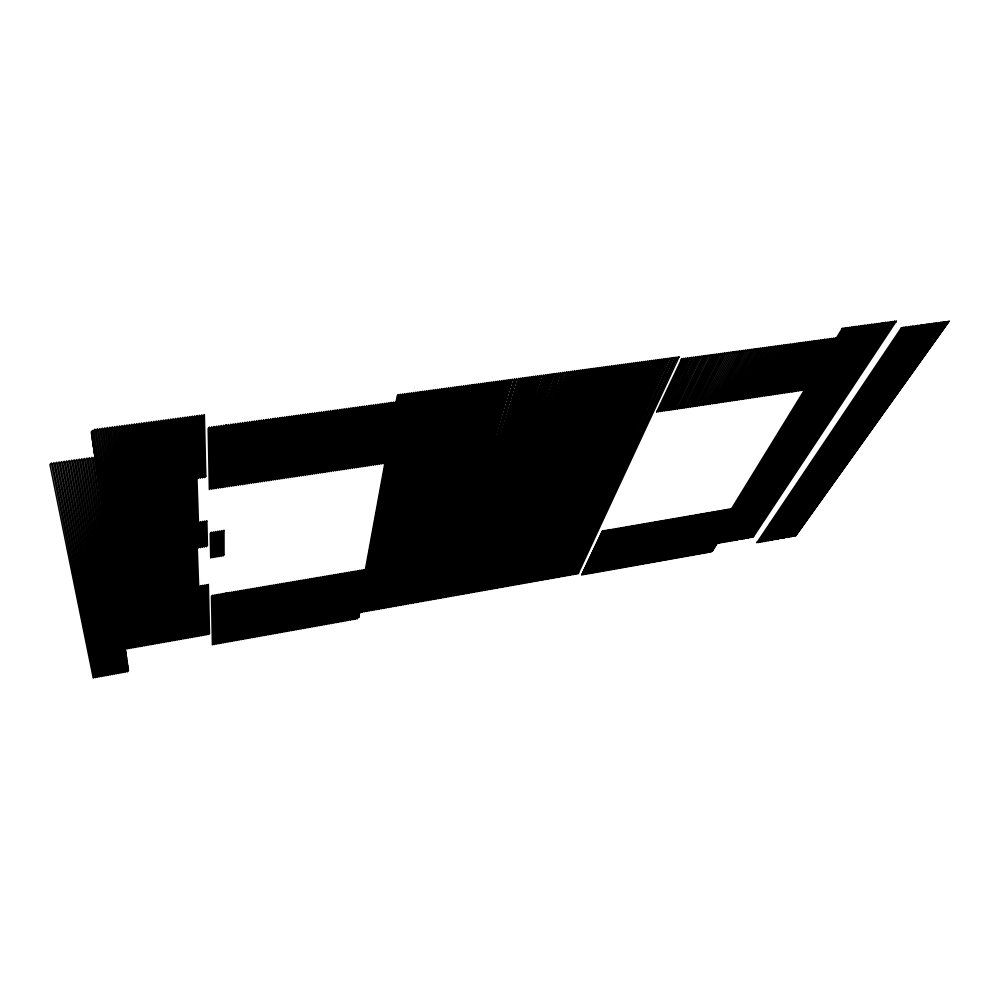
<?xml version="1.0" encoding="UTF-8"?>
<svg xmlns="http://www.w3.org/2000/svg" width="999" height="999" viewBox="0 0 999 999"><rect width="100%" height="100%" fill="white"/><g stroke="black" fill="none" stroke-linecap="round" stroke-linejoin="round"><path stroke-width="1.5" d="M476.186 499.912L476.211 499.025L446.453 597.252L476.186 499.912L475.324 501.161M517.12 510.252L566.658 371.865L517.12 510.252L517.932 509.028M503.783 495.616L503.921 494.555L471.066 592.869L503.783 495.616L502.934 496.853M402.772 508.916L401.898 514.473L429.008 390.409L427.959 391.783L402.772 508.916L403.696 507.642M425.524 505.993L424.825 510.152L455.02 386.9L453.996 388.274L425.524 505.993L426.436 504.72M360.065 606.006L357.842 614.647M360.614 603.034L364.198 583.691M365.597 576.136L387.799 456.106M388.648 451.498L389.21 448.439M389.785 445.367L390.347 442.295M391.745 434.752L392.457 430.931M392.682 429.657L393.169 427.072M394.605 419.268L395.092 416.645M396.578 408.641L397.078 405.944M397.577 403.246L398.838 396.403L397.764 397.789M363.012 592.032L364.111 586.101M366.596 572.702L367.157 569.667M367.42 568.269L382.018 489.572M382.292 488.086L386.176 467.132M386.451 465.634L387.013 462.649M392.445 433.366L392.969 430.482M398.326 401.598L399.438 395.629L400.512 394.255L399.113 401.748M360.015 611.6L362.699 597.152M363.236 594.255L366.933 574.45M367.207 572.989L373.589 538.723M374.163 535.651L378.733 511.113M379.008 509.627L379.558 506.668M380.119 503.696L380.669 500.736M381.218 497.764L382.879 488.873M383.154 487.412L383.691 484.478M384.24 481.543L385.889 472.739M386.151 471.266L386.688 468.444M387.212 465.609L389.66 452.472M390.509 447.927L392.595 436.713M393.119 433.903L393.594 431.356M394.305 427.535L396.603 415.234M397.152 412.237L398.551 404.745M532.43 441.333L532.142 442.807L556.343 373.251L532.43 441.333L533.304 440.047M572.415 445.217L572.152 446.316L603.396 366.92L572.415 445.217L573.239 443.968M478.034 498.039L477.147 501.773L514.647 378.871L478.034 498.039L478.896 496.79M515.721 510.551L516.271 508.454L487.325 589.972L515.721 510.551L514.91 511.775M478.958 502.397L480.719 495.791L449.75 596.665L478.958 502.397L478.096 503.633M530.144 443.931L530.981 440.821L506.393 512.612L530.144 443.931L529.27 445.204M505.769 493.568L504.682 497.477L520.467 450.936L505.769 493.568L506.618 492.332M482.554 494.805L479.895 504.245L518.843 378.309L482.554 494.805L483.429 493.556M527.709 445.691L529.095 440.971L477.584 591.708L527.709 445.691L526.835 446.965M514.597 507.867L513.536 511.451L562.537 372.415L514.597 507.867L515.409 506.643M525.287 447.44L527.197 441.146L510.339 490.347L525.287 447.44L524.413 448.713M506.406 498.101L508.466 491.333L474.325 592.295L506.406 498.101L505.569 499.338M524.85 441.983L522.44 449.825L548.064 374.375L524.85 441.983L525.736 440.696M522.927 442.195L520.029 451.573L545.991 374.65L522.927 442.195L523.813 440.909M512.15 511.138L513.736 506.043L484.078 590.559L512.15 511.138L511.338 512.35M521.003 442.432L517.619 453.309L543.906 374.925L521.003 442.432L521.89 441.146M507.704 499.338L510.751 489.722L475.949 591.995L507.704 499.338L506.88 500.574M512.05 505.457L509.965 512.037L558.404 372.977L512.05 505.457L512.874 504.233M510.764 504.245L508.179 512.325L532.567 442.17L510.764 504.245L511.588 503.009M570.654 462.974L569.867 465.334L609.465 366.096L570.654 462.974L571.465 461.725M570.129 447.415L571.253 444.105L516.333 584.815L570.129 447.415L569.305 448.663M569.243 444.28L567.282 449.762L599.35 367.457L569.243 444.28L570.067 443.019M565.284 450.849L568.044 443.219L513.124 585.389L565.284 450.849L564.447 452.097M565.996 443.469L562.449 453.171L595.279 368.007L565.996 443.469L566.833 442.207M573.039 461.301L571.016 466.783L611.488 365.821L573.039 461.301L573.851 460.064M575.436 459.627L572.052 468.444L613.511 365.547L575.436 459.627L576.248 458.379M946.727 322.602L947.314 321.416L794.168 536.101L794.704 535.052M936.263 324.013L936.85 322.827L785.626 537.612L786.163 536.575M938.011 323.776L938.598 322.602L787.05 537.362L787.587 536.313M929.245 324.962L929.844 323.776L779.907 538.636L780.456 537.587M931.006 324.725L931.592 323.539L781.343 538.374L781.892 537.337M923.975 325.674L924.574 324.488L775.611 539.398L776.173 538.349M918.693 326.386L919.292 325.199L771.315 540.159L771.865 539.11M913.398 327.11L913.998 325.911L767.007 540.934L767.557 539.885M906.305 328.059L906.93 326.873L761.238 541.957L761.8 540.909M900.986 328.783L901.597 327.585L756.917 542.732L757.479 541.67M892.219 322.64L892.844 321.441L750.199 537.624L750.773 536.575M895.778 322.165L896.403 320.966L753.084 537.112L753.658 536.063M888.66 323.114L889.297 321.915L747.314 538.136L747.876 537.087M886.887 323.351L887.512 322.153L745.866 538.399L746.428 537.337M877.946 324.538L878.583 323.351L738.611 539.672L739.185 538.623M879.732 324.3L880.369 323.102L740.059 539.423L740.634 538.361M872.564 325.262L873.213 324.063L734.253 540.447L734.827 539.385M874.362 325.025L874.999 323.826L735.701 540.184L736.288 539.135M868.98 325.736L869.617 324.538L731.343 540.958L731.917 539.897M865.384 326.223L866.021 325.025L728.421 541.47L729.008 540.422M867.182 325.974L867.819 324.775L729.882 541.221L730.469 540.159M861.775 326.698L862.424 325.499L725.499 541.995L726.086 540.934M856.355 327.422L857.017 326.223L721.116 542.769L721.703 541.708M858.166 327.185L858.815 325.974L722.577 542.507L723.164 541.446M844.767 335.514L845.441 334.29M843.943 337.837L844.605 336.626L812.125 388.986L812.774 387.787M849.113 328.396L849.774 327.185L711.413 550.087L712.012 549.013M846.215 335.939L711.962 551.498L851.585 326.948L850.923 328.147M811.038 388.049L810.376 389.235L842.781 336.875L842.107 338.087M838.448 338.586L839.123 337.362L806.88 389.747L807.542 388.561M843.668 329.121L844.33 327.909L710.851 544.58L711.438 543.518M843.206 332.217L843.868 331.006L710.326 547.277L846.153 327.672L845.479 328.871M840.284 338.336L840.958 337.113L808.628 389.498L809.29 388.299M843.98 333.866L844.654 332.642L710.863 548.676L847.964 327.422L847.302 328.634M834.789 339.086L835.464 337.862L803.383 390.259L804.045 389.073M836.625 338.836L837.299 337.612L805.132 389.997L805.793 388.811M841.845 329.358L842.519 328.147L709.377 544.842L709.977 543.781M842.419 330.569L843.081 329.358L709.777 545.879L710.376 544.805M736.188 508.803L736.812 507.704L709.153 552.397L709.752 551.323M831.118 339.573L831.792 338.349L799.862 390.796L800.524 389.598M737.737 508.541L738.361 507.43L710.626 552.122L711.226 551.048M832.954 339.335L833.628 338.112L801.623 390.534L802.284 389.335M708.279 551.585L707.679 552.659L735.264 507.967L734.64 509.065M712.324 544.318L712.911 543.256M731.543 509.602L732.155 508.491L704.72 553.184L705.319 552.11M798.775 389.86L798.101 391.059L829.957 338.599L829.282 339.822M713.786 544.068L714.385 542.994M733.091 509.328L733.716 508.229L706.206 552.922L706.793 551.848M827.447 340.072L828.121 338.848L796.353 391.321L797.015 390.122M715.259 543.806L715.846 542.744M716.72 543.543L717.307 542.482M726.872 510.402L727.497 509.29L700.287 553.97L700.886 552.897M703.845 552.372L703.246 553.446L730.606 508.753L729.982 509.865M821.915 340.821L822.602 339.598L791.058 392.108L791.732 390.909M728.433 510.139L729.045 509.028L701.76 553.708L702.359 552.634M795.254 390.384L794.58 391.583L826.285 339.098L825.599 340.322M722.19 511.213L722.814 510.102L695.828 554.77L696.44 553.683M789.959 391.171L789.297 392.37L820.766 339.847L820.079 341.071M699.4 553.159L698.801 554.233L725.936 509.565L725.311 510.676M818.231 341.321L818.918 340.097L787.524 392.632L788.199 391.433M723.751 510.939L724.375 509.827L697.314 554.507L697.926 553.421M717.494 512.025L718.131 510.914L691.37 555.556L691.982 554.482M719.068 511.75L719.692 510.639L692.856 555.294L693.468 554.22M786.438 391.708L785.763 392.907L817.07 340.347L816.383 341.571M814.535 341.82L815.221 340.597L783.99 393.169L784.665 391.97M808.978 342.582L809.665 341.346L778.671 393.968L779.357 392.757M689.01 555.007L688.398 556.093L714.997 511.451L714.36 512.562M712.799 512.837L713.423 511.725L686.912 556.356L687.524 555.282M781.131 392.495L780.444 393.693L811.525 341.096L810.826 342.332M690.496 554.745L689.884 555.831L716.558 511.176L715.933 512.3M782.891 392.232L782.217 393.431L813.373 340.846L812.674 342.083M708.091 513.648L708.716 512.537L682.429 557.155L683.041 556.081M684.54 555.806L683.928 556.893L710.289 512.262L709.652 513.386M805.256 343.082L805.956 341.845L775.124 394.493L775.798 393.294M777.584 393.019L776.897 394.23L807.816 341.596L807.117 342.832M686.026 555.544L685.414 556.63L711.862 511.988L711.226 513.111M703.371 514.473L704.008 513.349L677.946 557.954L678.571 556.868M772.252 393.818L771.565 395.03L802.247 342.345L801.548 343.581M680.057 556.605L679.445 557.692L705.581 513.074L704.944 514.198M681.555 556.343L680.943 557.43L707.155 512.812L706.518 513.923M774.025 393.556L773.338 394.755L804.108 342.095L803.408 343.331M698.638 515.284L699.275 514.16L673.451 558.753L674.075 557.679M768.693 394.355L768.006 395.554L798.526 342.857L797.814 344.093M675.574 557.405L674.949 558.491L700.861 513.898L700.212 515.009M677.072 557.142L676.448 558.229L702.434 513.623L701.798 514.747M770.466 394.081L769.779 395.292L800.386 342.607L799.687 343.843M668.955 559.565L694.542 514.985M762.649 396.366L792.931 343.606M671.078 558.204L670.454 559.29L696.128 514.71L695.479 515.834M765.122 394.88L764.435 396.091L794.792 343.356L794.093 344.593M672.577 557.942L671.952 559.028L697.702 514.435L697.065 515.559M766.907 394.617L766.221 395.829L796.665 343.107L795.953 344.343M689.148 516.933L689.797 515.809L664.447 560.364L665.072 559.278M788.473 345.354L789.198 344.118L759.065 396.89L759.764 395.691M690.734 516.658L691.383 515.534L665.946 560.102L666.57 559.015M754.395 396.491L753.696 397.702L783.578 344.88L782.854 346.116M684.39 517.757L685.052 516.62L659.927 561.176L660.551 560.077M784.727 345.866L785.451 344.618L755.494 397.427L756.193 396.216M685.976 517.482L686.638 516.346L661.425 560.901L662.062 559.815M687.562 517.207L688.211 516.083L662.936 560.639L663.561 559.54M786.6 345.604L787.324 344.368L757.279 397.165L757.979 395.954M679.632 518.581L680.282 517.445L655.394 561.975L656.031 560.889M750.811 397.028L750.112 398.239L779.819 345.379L779.095 346.628M681.218 518.306L681.867 517.17L656.905 561.713L657.542 560.614M780.981 346.366L781.705 345.13L751.897 397.964L752.609 396.753M682.804 518.031L683.466 516.895L658.416 561.438L659.053 560.352M649.987 561.962L649.35 563.061L673.913 518.543L673.251 519.68M674.849 519.405L675.511 518.269L650.861 562.787L651.498 561.7M775.336 347.14L776.061 345.891L746.515 398.776L747.215 397.565M676.448 519.13L677.097 517.994L652.372 562.524L653.009 561.426M777.222 346.878L777.946 345.642L748.313 398.501L749.013 397.29M678.034 518.856L678.696 517.719L653.883 562.25L654.52 561.163M670.067 520.229L670.729 519.093L646.316 563.598L646.952 562.512M645.441 562.774L644.792 563.873L669.13 519.38L668.468 520.504M741.82 398.364L741.108 399.588L770.416 346.653L769.68 347.902M771.565 347.652L772.302 346.403L742.906 399.313L743.618 398.102M773.451 347.39L774.188 346.141L744.705 399.038L745.416 397.827M665.272 521.053L665.933 519.93L641.758 564.41L642.407 563.311M640.883 563.586L640.234 564.685L664.335 520.204L663.673 521.341M767.794 348.164L768.531 346.915L739.297 399.85L740.009 398.638M634.802 564.672L634.153 565.771L657.929 521.316L657.255 522.44M762.125 348.926L762.861 347.677L733.878 400.661L734.602 399.45M636.313 564.398L635.676 565.496L659.527 521.028L658.853 522.165M662.062 521.615L662.737 520.479L638.723 564.959L639.36 563.861M764.01 348.676L764.747 347.415L735.689 400.387L736.4 399.175M655.644 522.727L656.318 521.59L632.617 566.046L633.266 564.947M758.328 349.438L759.078 348.189L730.257 401.211L730.981 399.987M729.17 400.262L728.446 401.473L757.18 348.451L756.43 349.7M631.743 565.209L631.093 566.321L654.707 521.865L654.033 523.001M625.636 566.308L624.987 567.407L648.276 522.976L647.602 524.113M723.726 401.074L723.001 402.285L751.473 349.213L750.736 350.474M754.532 349.95L755.281 348.701L726.635 401.748L727.359 400.524M627.16 566.033L626.51 567.132L649.887 522.702L649.213 523.838M645.978 524.4L646.665 523.251L623.451 567.682L624.1 566.57M621.041 567.12L620.379 568.231L643.443 523.813L642.757 524.95M720.092 401.61L719.367 402.834L747.677 349.725L746.927 350.986M622.577 566.845L621.915 567.956L645.054 523.538L644.367 524.675M721.915 401.336L721.178 402.56L749.575 349.475L748.825 350.724M745.017 351.248L745.766 349.987L717.544 403.109L718.269 401.885M641.133 525.237L641.82 524.088L618.856 568.493L619.505 567.395M616.445 567.944L615.784 569.043L638.586 524.65L637.899 525.786M617.981 567.669L617.32 568.768L640.209 524.375L639.522 525.511M710.976 402.972L710.239 404.195L738.124 351.024L737.374 352.285M611.825 568.768L611.163 569.867L633.728 525.486L633.041 526.635M613.361 568.493L612.699 569.592L635.352 525.212L634.665 526.348M712.811 402.697L712.075 403.921L740.034 350.761L739.285 352.023M705.494 403.796L704.757 405.02L732.379 351.798L731.618 353.059M707.329 403.521L706.593 404.745L734.302 351.536L733.541 352.797M709.153 403.246L708.416 404.47L736.213 351.286L735.451 352.535M701.835 404.333L701.086 405.569L728.546 352.322L727.771 353.584M602.572 570.417L601.91 571.515L623.988 527.172L623.289 528.321M703.671 404.071L702.921 405.294L730.469 352.06L729.695 353.321M604.12 570.142L603.458 571.241L625.611 526.898L624.912 528.034M696.328 405.157L695.579 406.393L722.776 353.097L722.002 354.358M596.391 571.515L595.716 572.627L617.457 528.296L616.758 529.445M597.939 571.241L597.265 572.352L619.093 528.021L618.393 529.17M699.999 404.607L699.25 405.844L726.623 352.572L725.848 353.846M591.733 572.34L591.058 573.451L612.562 529.145L611.863 530.294M694.492 405.432L693.743 406.668L720.853 353.359L720.079 354.62M588.611 572.839L587.936 573.95L609.265 529.657L608.566 530.806M683.428 407.093L682.667 408.329L709.253 354.92L708.466 356.193M685.277 406.818L684.515 408.054L711.188 354.67L710.401 355.931M575.549 573.276L574.862 574.4L675.212 357.242L674.387 358.516M677.884 407.917L677.122 409.153L703.433 355.706L702.647 356.98M578.671 572.727L577.984 573.838L679.133 356.705L678.321 357.992M572.427 573.838L571.74 574.949L671.278 357.767L670.454 359.053M676.023 408.191L675.262 409.428L701.498 355.981L700.699 357.242M670.466 409.028L669.692 410.264L695.654 356.768L694.854 358.042M666.72 409.515L665.946 410.764L691.72 357.23L690.921 358.504M657.392 410.914L656.618 412.162L681.942 358.554L681.131 359.827M580.881 498.976L581.643 497.789M583.866 495.779L584.64 494.58M587.287 491.595L588.061 490.397M570.591 508.066L571.353 506.88M573.014 506.131L573.776 504.945M595.716 472.028L596.49 470.816M575.511 504.02L576.273 502.822M578.121 501.66L578.883 500.474M563.673 513.086L564.447 511.9M595.229 465.347L596.016 464.123M565.933 511.525L566.695 510.339M568.231 509.865L568.993 508.666M595.691 468.194L596.465 466.983M555.019 518.568L555.781 517.37M557.142 517.295L557.904 516.108M593.681 461.014L594.48 459.79M559.29 515.971L560.052 514.772M594.53 463.012L595.317 461.788M561.463 514.572L562.225 513.374M590.559 456.281L591.358 455.044M566.733 493.693L567.519 492.495M548.801 522.052L549.562 520.866M550.849 520.941L551.623 519.755M591.683 457.692L592.469 456.468M552.922 519.78L553.696 518.593M592.732 459.265L593.518 458.029M540.771 526.111L541.545 524.925M553.346 506.568L554.133 505.357M588.149 453.796L588.96 452.559M573.626 476.773L574.425 475.549M555.719 504.707L556.505 503.496M542.757 525.162L543.531 523.963M558.191 502.622L558.978 501.423M589.385 454.982L590.184 453.746M544.755 524.163L545.529 522.976M560.789 500.249L561.575 499.038M546.765 523.126L547.539 521.94M563.586 497.415L564.36 496.203M582.654 454.57L583.466 453.334M572.564 471.029L573.364 469.805M534.915 528.796L535.689 527.609M546.578 511.276L547.365 510.077M585.077 452.884L585.889 451.648M536.863 527.934L537.637 526.748M548.788 509.827L549.562 508.628M573.276 473.464L574.075 472.24M586.875 452.709L587.687 451.473M538.811 527.035L539.585 525.849M551.036 508.266L551.823 507.055M538.099 516.283L538.886 515.084M529.17 531.218L529.945 530.019M540.172 515.134L540.958 513.936M577.834 457.942L578.646 456.705M531.068 530.432L531.855 529.245M542.282 513.923L543.069 512.724M580.244 456.256L581.056 455.02M532.991 529.632L533.766 528.434M544.405 512.637L545.192 511.438M521.64 534.09L522.427 532.892M532.005 519.405L532.792 518.206M568.256 464.685L569.08 463.399M523.513 533.404L524.288 532.217M534.015 518.419L534.802 517.22M525.387 532.704L526.173 531.505M536.051 517.382L536.838 516.183M527.272 531.967L528.046 530.781M524.15 522.939L524.937 521.74M516.096 536.013L516.883 534.815M526.086 522.115L526.885 520.916M517.944 535.389L518.718 534.203M528.046 521.253L528.833 520.054M519.792 534.752L520.566 533.553M530.019 520.354L530.806 519.143M518.394 525.212L519.193 524.013M510.614 537.749L511.401 536.55M520.304 524.487L521.091 523.276M512.437 537.187L513.224 536.001M522.215 523.726L523.014 522.527M514.26 536.613L515.047 535.414M559.627 455.507L560.451 454.258M512.749 527.21L513.548 525.998M505.194 539.31L505.981 538.124M514.622 526.573L515.422 525.362M506.993 538.811L507.779 537.612M516.508 525.899L517.307 524.7M508.803 538.286L509.59 537.1M498.051 541.158L498.838 539.959M552.435 460.589L553.259 459.34M507.205 528.958L508.004 527.747M564.348 443.106L565.184 441.858M499.825 540.721L500.624 539.522M554.82 458.903L555.656 457.654M509.04 528.396L509.84 527.197M501.61 540.272L502.397 539.073M557.217 457.205L558.054 455.956M510.889 527.809L511.688 526.61M503.396 539.797L504.195 538.611M492.744 542.357L493.543 541.158M542.919 467.32L543.756 466.071M501.723 530.481L502.534 529.27M545.292 465.634L546.116 464.398M494.505 541.97L495.304 540.771M561.013 442.495L561.85 441.233M503.546 529.994L504.345 528.796M547.664 463.961L548.501 462.712M496.278 541.57L497.077 540.372M562.687 442.782L563.523 441.521M550.037 462.275L550.874 461.026M505.369 529.482L506.168 528.284M494.53 532.192L495.342 530.981M487.487 543.406L488.286 542.207M535.839 472.315L536.675 471.066M555.581 442.594L556.431 441.333M496.316 531.793L497.127 530.594M489.235 543.069L490.034 541.87M538.199 470.654L539.035 469.405M557.604 441.995L558.453 440.721M498.114 531.381L498.913 530.169M490.984 542.719L491.783 541.52M540.546 468.981L541.383 467.732M499.912 530.944L500.724 529.732M559.315 442.232L560.164 440.971M509.478 503.021L510.302 501.798M489.198 533.229L490.01 532.03M502.397 513.811L503.221 512.587M545.854 449.562L546.703 448.301M482.267 544.305L483.066 543.106M526.485 478.921L527.322 477.684M490.971 532.904L491.783 531.693M504.195 513.511L505.007 512.287M548.276 447.827L549.125 446.565M528.821 477.272L529.657 476.036M484.003 544.018L484.802 542.819M550.699 446.091L551.56 444.83M492.744 532.554L493.556 531.356M531.156 475.624L531.992 474.388M485.739 543.718L486.55 542.519M553.146 444.343L553.995 443.081M533.491 473.976L534.328 472.727M483.928 534.078L484.74 532.867M497.015 514.685L497.852 513.461M477.072 545.067L477.884 543.868M517.22 485.477L518.069 484.228M538.611 454.732L539.46 453.471M485.676 533.816L486.501 532.604M498.813 514.385L499.637 513.161M519.53 483.841L520.367 482.592M478.808 544.83L479.607 543.631M541.008 453.022L541.87 451.748M508.179 501.798L509.003 500.561M521.84 482.205L522.689 480.956M487.437 533.541L488.249 532.33M500.611 514.098L501.436 512.874M480.531 544.58L481.343 543.369M543.431 451.286L544.28 450.025M524.163 480.569L524.999 479.32M491.633 515.559L492.457 514.335M478.708 534.727L479.532 533.516M471.928 545.679L472.739 544.467M529.033 461.575L529.895 460.314M493.431 515.259L494.255 514.035M480.444 534.54L481.268 533.329M531.418 459.877L532.28 458.616M473.638 545.491L474.45 544.28M512.624 488.723L513.474 487.475M482.18 534.315L483.004 533.104M495.229 514.972L496.053 513.748M533.816 458.166L534.665 456.905M475.362 545.279L476.173 544.08M514.922 487.1L515.759 485.851M536.201 456.456L537.062 455.194M473.538 535.177L474.363 533.966M466.808 546.128L467.632 544.93M488.923 513.349L489.76 512.112M519.555 468.356L520.417 467.095M475.249 535.052L476.073 533.841M521.915 466.67L522.777 465.409M468.506 546.003L469.33 544.792M490.259 514.535L491.083 513.299M524.288 464.972L525.137 463.711M476.973 534.902L477.797 533.691M470.217 545.841L471.041 544.642M526.66 463.274L527.509 462.013M510.177 475.062L511.026 473.801M461.725 546.441L462.549 545.229M486.251 510.951L487.1 509.715M470.117 535.364L470.941 534.153M512.512 473.389L513.374 472.127M463.411 546.353L464.235 545.142M514.86 471.715L515.709 470.454M471.815 535.289L472.652 534.065M487.599 512.15L488.436 510.914M465.109 546.253L465.934 545.042M517.207 470.042L518.056 468.781M500.874 481.705L501.735 480.457M456.668 546.578L457.492 545.367M465.022 535.452L465.859 534.228M483.553 508.528L484.403 507.292M503.196 480.057L504.058 478.796M458.341 546.553L459.178 545.342M505.519 478.396L506.381 477.135M466.708 535.452L467.544 534.228M484.915 509.74L485.751 508.503M460.027 546.503L460.864 545.292M507.842 476.723L508.703 475.474M468.406 535.414L469.243 534.203M451.635 546.54L452.472 545.329M491.67 488.286L492.532 487.037M459.977 535.302L460.814 534.078M514.797 455.656L515.671 454.383M493.968 486.65L494.83 485.389M480.844 506.093L481.693 504.857M453.309 546.565L454.145 545.354M461.65 535.377L462.487 534.165M496.266 485.002L497.127 483.753M454.982 546.578L455.819 545.367M482.205 507.317L483.054 506.081M498.563 483.354L499.425 482.105M463.336 535.427L464.173 534.215M446.628 546.316L447.477 545.104M454.982 534.89L455.831 533.666M509.015 456.568L509.89 455.294M519.068 442.694L519.955 441.408M484.827 493.181L485.689 491.933M448.301 546.416L449.138 545.192M510.951 456.243L511.825 454.97M456.643 535.064L457.48 533.841M487.1 491.558L487.974 490.297M449.962 546.49L450.799 545.267M458.304 535.202L459.153 533.978M489.385 489.922L490.247 488.673M512.874 455.944L513.748 454.67M503.146 457.717L504.033 456.443M513.211 443.581L514.11 442.295M443.319 546.053L444.168 544.83M451.685 534.453L452.535 533.229M505.107 457.305L505.993 456.031M515.172 443.269L516.071 441.983M444.98 546.191L445.816 544.979M453.334 534.69L454.183 533.466M507.067 456.93L507.954 455.656M517.132 442.969L518.019 441.683M438.374 545.479L439.223 544.255M446.79 533.516L447.652 532.28M499.188 458.616L500.074 457.342M509.278 444.28L510.164 442.994M440.022 545.691L440.859 544.48M448.414 533.866L449.263 532.642M501.173 458.154L502.06 456.88M511.251 443.931L512.137 442.644M441.67 545.891L442.507 544.667M450.049 534.178L450.899 532.954M441.97 532.167L442.832 530.931M433.454 544.655L434.315 543.431M493.181 460.189L494.068 458.903M503.296 445.504L504.195 444.205M435.089 544.954L435.951 543.731M443.568 532.667L444.43 531.431M505.294 445.067L506.193 443.781M495.192 459.64L496.078 458.354M436.725 545.229L437.587 544.005M445.179 533.116L446.029 531.88M497.19 459.115L498.089 457.829M507.292 444.667L508.191 443.381M497.252 446.903L498.151 445.616M438.811 530.993L439.672 529.757M487.087 462.013L487.987 460.726M430.207 543.943L431.068 542.719M499.275 446.416L500.174 445.129M489.123 461.376L490.022 460.089M440.384 531.605L441.246 530.369M431.83 544.318L432.692 543.094M501.286 445.941L502.197 444.655M491.158 460.764L492.057 459.49M491.133 448.526L492.045 447.227M425.362 542.619L426.236 541.383M480.906 464.123L481.805 462.837M435.701 529.545L436.563 528.296M493.181 447.964L494.093 446.665M426.973 543.106L427.834 541.87M482.979 463.386L483.878 462.1M437.237 530.307L438.111 529.07M495.217 447.427L496.128 446.128M485.039 462.687L485.939 461.401M428.583 543.543L429.445 542.32M431.181 526.61L432.055 525.362M474.637 466.545L475.549 465.259M422.165 541.52L423.039 540.284M487.025 449.712L487.937 448.414M432.654 527.709L433.541 526.473M476.735 465.696L477.647 464.423M423.763 542.095L424.625 540.859M489.085 449.1L489.997 447.814M478.833 464.897L479.732 463.611M434.165 528.683L435.04 527.435M417.42 539.485L418.306 538.249M428.321 523.888L429.208 522.627M468.294 469.305L469.193 468.019M480.806 451.673L481.718 450.387M418.993 540.222L419.867 538.985M429.732 525.349L430.619 524.1M470.417 468.344L471.328 467.057M482.892 450.999L483.803 449.7M420.579 540.896L421.453 539.66M472.539 467.42L473.439 466.146M484.965 450.337L485.876 449.051M358.229 616.196L399.375 398.264L398.301 399.662L357.118 618.93L398.301 394.543L397.227 395.929L357.455 613.086L358.304 611.9M459.652 473.626L460.576 472.352M414.31 537.799L415.197 536.55M474.513 453.871L475.437 452.572M461.838 472.477L462.749 471.191M426.985 522.127L427.872 520.879M415.859 538.686L416.745 537.437M476.623 453.109L477.534 451.823M463.998 471.366L464.91 470.079M466.146 470.317L467.057 469.031M478.721 452.385L479.632 451.086M466.034 457.18L466.958 455.881M450.811 478.896L451.723 477.609M411.263 535.764L412.15 534.515M424.687 516.933L425.586 515.671M453.047 477.485L453.958 476.198M468.169 456.306L469.093 455.02M455.269 476.123L456.181 474.837M470.292 455.469L471.216 454.17M412.774 536.825L413.661 535.589M457.467 474.85L458.379 473.563M425.736 519.93L426.635 518.681M472.402 454.657L473.326 453.359M459.59 459.977L460.527 458.678M441.645 485.564L442.569 484.278M408.291 533.241L409.178 531.98M443.981 483.716L444.892 482.43M461.75 459.016L462.674 457.717M446.278 482.005L447.202 480.719M463.898 458.079L464.822 456.78M409.765 534.565L410.651 533.316M448.551 480.394L449.475 479.12M453.084 463.086L454.021 461.788M405.444 529.982L406.343 528.733M455.269 462.013L456.193 460.714M429.046 499.063L429.957 497.789M431.805 495.292L432.729 494.018M434.39 492.332L435.302 491.046M406.843 531.73L407.742 530.469M436.875 489.81L437.787 488.523M457.43 460.976L458.366 459.677M439.285 487.574L440.197 486.301M402.859 525.374L403.771 524.113M444.293 467.769L445.229 466.471M446.503 466.533L447.44 465.234M448.713 465.334L449.637 464.048M404.108 527.922L405.007 526.66M450.899 464.185L451.835 462.887M366.071 570.329L366.983 569.08M437.599 471.79L438.536 470.492M401.798 521.928L402.709 520.654M439.835 470.404L440.784 469.105M442.07 469.055L443.007 467.757M426.186 479.82L427.135 478.521M428.496 478.046L429.445 476.748M430.794 476.373L431.73 475.074M433.079 474.787L434.016 473.489M435.339 473.264L436.276 471.965M409.091 496.978L410.027 495.691M406.281 501.273L407.217 499.987M411.713 493.606L412.662 492.307M414.248 490.709L415.184 489.423M416.708 488.149L417.644 486.863M419.118 485.826L420.067 484.527M421.503 483.678L422.452 482.38M423.863 481.68L424.8 480.394M385.789 463.349L386.8 462M396.928 402.872L398.002 401.486M126.636 666.832L127.672 665.546M126.91 668.493L127.947 667.207M128.222 668.868L127.185 670.154L92.907 442.008L94.293 440.497M125.562 660.189L126.586 658.915L92.969 432.467L91.583 433.966M125.824 661.85L126.861 660.564M126.611 662.861L127.135 662.225M124.475 653.583L125.512 652.31M124.75 655.232L125.774 653.958M126.049 655.606L125.012 656.88L123.352 645.891M94.905 454.17L96.291 452.634M95.242 456.206L96.628 454.67M96.965 456.705L95.567 458.241L127.46 671.827L128.484 670.541L94.955 444.53L93.569 446.053M94.231 450.099L95.629 448.576M94.568 452.135L95.966 450.611M93.232 444.031L94.63 442.52M93.906 448.076L95.292 446.553M93.631 436.476L92.245 437.987L103.996 516.57M92.57 439.997L93.968 438.486M91.908 435.976L93.307 434.465M118.893 616.558L91.259 431.968L92.645 430.469L96.99 459.89M119.368 619.405L119.843 622.939M120.23 625.349L120.941 629.957M122.914 643.319L121.254 632.217L122.827 642.245M123.289 645.641L124.001 650.499M97.727 464.847L98.152 467.719M99.45 476.473L99.888 479.433M100.325 482.392L100.974 486.838M101.411 489.797L102.073 494.23M102.51 497.202L103.172 501.635M103.609 504.595L104.046 507.567M104.483 510.526L104.92 513.498M105.407 516.745L105.931 520.279M106.568 524.587L107.13 528.409M107.505 530.956L108.192 535.551M108.641 538.623L109.041 541.358M109.653 545.454L110.052 548.151M110.452 550.836L110.839 553.508M111.526 558.129L112.163 562.425M112.8 566.72L113.212 569.53M113.624 572.327L114.036 575.124M115.484 584.89L116.096 589.048M116.508 591.808L117.145 596.141M117.57 599.025L118.219 603.359M118.644 606.243L119.068 609.128M119.73 613.561L120.167 616.558M120.604 619.542L121.054 622.539M121.566 626.023L122.14 629.882M122.515 632.454L122.964 635.439M123.626 639.934L124.076 642.969M104.246 518.006L113.099 577.397M113.274 578.409L115.072 590.559M115.297 592.057L115.971 596.54M116.408 599.525L119.992 623.426M120.255 625.049L120.891 629.283M226.074 592.944L226.061 641.333L225.112 642.582L225.05 594.243L226.074 592.944M226.111 424.887L226.099 485.814L224.925 487.225L224.862 426.348L226.111 424.887M226.985 593.918L226.91 642.257L227.872 641.008L228.009 592.619L226.985 593.918M227.235 426.024L227.148 486.888L228.309 485.489L228.484 424.563L227.235 426.024M228.921 593.593L228.721 641.932L229.67 640.696L229.932 592.295L228.921 593.593M229.608 425.699L229.358 486.563L230.519 485.152L230.856 424.238L229.608 425.699M230.844 593.269L230.519 641.608L231.468 640.371L231.868 591.97L230.844 593.269M231.98 425.374L231.568 486.238L232.73 484.827L233.217 423.913L231.98 425.374M232.779 592.944L232.33 641.283L233.279 640.047L233.791 591.645L232.779 592.944M234.34 425.05L233.778 485.914L234.927 484.503L235.589 423.588L234.34 425.05M234.703 592.607L234.128 640.958L235.077 639.722L235.714 591.321L234.703 592.607M236.701 424.725L235.976 485.576L237.138 484.178L237.949 423.276L236.701 424.725M236.626 592.282L235.926 640.646L236.875 639.397L237.637 590.996L236.626 592.282M239.073 424.413L238.187 485.252L239.335 483.853L240.309 422.952L239.073 424.413M238.561 591.957L237.725 640.322L238.674 639.085L239.56 590.659L238.561 591.957M241.433 424.088L240.384 484.927L241.546 483.528L242.67 422.627L241.433 424.088M240.484 591.633L239.523 639.997L240.472 638.761L241.483 590.334L240.484 591.633M243.793 423.763L242.595 484.602L243.744 483.204L245.017 422.315L243.793 423.763M242.395 591.308L241.321 639.672L242.257 638.436L243.406 590.009L242.395 591.308M246.141 423.439L244.792 484.278L245.941 482.867L247.377 421.99L246.141 423.439M244.318 590.983L243.119 639.348L244.056 638.111L245.329 589.685L244.318 590.983M248.501 423.126L246.99 483.953L248.127 482.542L249.725 421.665L248.501 423.126M246.241 590.659L244.917 639.035L245.854 637.799L247.24 589.36L246.241 590.659M250.849 422.802L249.176 483.616L250.324 482.217L252.073 421.353L250.849 422.802M248.152 590.334L246.703 638.711L247.64 637.474L249.163 589.035L248.152 590.334M253.197 422.477L251.373 483.291L252.51 481.893L254.42 421.029L253.197 422.477M250.075 590.009L248.501 638.386L249.425 637.15L251.074 588.711L250.075 590.009M255.544 422.165L253.559 482.967L254.708 481.568L256.768 420.704L255.544 422.165M251.985 589.685L250.287 638.074L251.224 636.838L252.984 588.386L251.985 589.685M257.892 421.84L255.756 482.642L256.893 481.243L259.103 420.392L257.892 421.84M253.896 589.36L252.073 637.749L253.009 636.513L254.895 588.074L253.896 589.36M260.24 421.516L257.942 482.317L259.078 480.931L261.451 420.067L260.24 421.516M255.806 589.035L253.858 637.424L254.795 636.201L256.805 587.749L255.806 589.035M262.575 421.203L260.127 481.993L261.263 480.606L263.786 419.755L262.575 421.203M257.717 588.711L255.644 637.112L256.581 635.876L258.716 587.424L257.717 588.711M264.91 420.879L262.312 481.668L263.436 480.282L266.121 419.43L264.91 420.879M259.628 588.386L257.43 636.788L258.354 635.551L260.627 587.1L259.628 588.386M267.245 420.567L264.485 481.343L265.622 479.957L268.456 419.118L267.245 420.567M261.538 588.061L259.216 636.463L260.14 635.239L262.525 586.775L261.538 588.061M269.58 420.242L266.671 481.031L267.794 479.632L270.791 418.806L269.58 420.242M263.449 587.737L261.001 636.151L261.925 634.914L264.435 586.45L263.449 587.737M271.915 419.93L268.843 480.706L269.967 479.308L273.114 418.481L271.915 419.93M265.347 587.412L262.774 635.826L263.699 634.602L266.333 586.126L265.347 587.412M274.25 419.605L271.029 480.382L272.153 478.983L275.449 418.169L274.25 419.605M267.245 587.087L264.56 635.514L265.484 634.278L268.232 585.814L267.245 587.087M276.573 419.293L273.202 480.057L274.313 478.671L277.772 417.844L276.573 419.293M269.156 586.775L266.333 635.189L267.257 633.965L270.13 585.489L269.156 586.775M278.896 418.968L275.374 479.732L276.486 478.346L280.095 417.532L278.896 418.968M271.054 586.45L268.119 634.877L269.031 633.641L272.028 585.164L271.054 586.45M281.219 418.656L277.535 479.408L278.659 478.022L282.417 417.22L281.219 418.656M272.952 586.126L269.892 634.552L270.804 633.329L273.926 584.84L272.952 586.126M283.541 418.344L279.708 479.095L280.819 477.697L284.74 416.908L283.541 418.344M274.85 585.801L271.666 634.24L272.577 633.016L275.824 584.527L274.85 585.801M285.864 418.019L281.88 478.771L282.992 477.385L287.05 416.583L285.864 418.019M276.748 585.489L273.439 633.915L274.35 632.692L277.722 584.203L276.748 585.489M288.174 417.707L284.041 478.446L285.152 477.06L289.36 416.271L288.174 417.707M278.634 585.164L275.212 633.603L276.124 632.379L279.608 583.878L278.634 585.164M290.497 417.395L286.201 478.121L287.312 476.735L291.683 415.959L290.497 417.395M280.532 584.84L276.985 633.291L277.897 632.067L281.506 583.566L280.532 584.84M292.807 417.082L288.361 477.809L289.473 476.423L293.993 415.646L292.807 417.082M282.417 584.515L278.758 632.966L279.67 631.743L283.391 583.241L282.417 584.515M295.117 416.758L290.522 477.485L291.621 476.098L296.303 415.322L295.117 416.758M284.315 584.203L280.519 632.654L281.431 631.43L285.277 582.917L284.315 584.203M297.427 416.446L292.682 477.16L293.781 475.786L298.601 415.01L297.427 416.446M286.201 583.878L282.292 632.33L283.192 631.118L287.163 582.604L286.201 583.878M299.737 416.133L294.83 476.848L295.929 475.462L300.911 414.697L299.737 416.133M288.087 583.553L284.053 632.017L284.965 630.794L289.048 582.28L288.087 583.553M302.035 415.821L296.99 476.523L298.089 475.149L303.209 414.385L302.035 415.821M289.972 583.241L285.826 631.705L286.725 630.481L290.934 581.967L289.972 583.241M304.333 415.509L299.138 476.211L300.237 474.825L305.507 414.073L304.333 415.509M291.858 582.917L287.587 631.393L288.486 630.169L292.819 581.643L291.858 582.917M306.643 415.184L301.286 475.886L302.385 474.513L307.804 413.761L306.643 415.184M293.743 582.604L289.348 631.068L290.247 629.857L294.705 581.331L293.743 582.604M308.941 414.872L303.434 475.574L304.533 474.188L310.102 413.449L308.941 414.872M295.617 582.28L291.109 630.756L292.008 629.532L296.578 581.006L295.617 582.28M311.226 414.56L305.582 475.249L306.668 473.876L312.4 413.136L311.226 414.56M297.502 581.967L292.869 630.444L293.768 629.22L298.464 580.694L297.502 581.967M313.524 414.248L307.729 474.937L308.816 473.551L314.685 412.824L313.524 414.248M299.375 581.643L294.63 630.119L295.529 628.908L300.337 580.369L299.375 581.643M315.821 413.936L309.865 474.612L310.951 473.239L316.97 412.512L315.821 413.936M301.261 581.331L296.378 629.807L297.277 628.596L302.21 580.057L301.261 581.331M318.107 413.623L312.013 474.3L313.099 472.927L319.268 412.2L318.107 413.623M303.134 581.006L298.139 629.495L299.038 628.284L304.083 579.732L303.134 581.006M320.392 413.311L314.148 473.976L315.234 472.602L321.541 411.888L320.392 413.311M305.007 580.694L299.9 629.183L300.786 627.959L305.956 579.42L305.007 580.694M322.677 412.999L316.283 473.663L317.37 472.29L323.826 411.576L322.677 412.999M306.88 580.369L301.648 628.87L302.547 627.647L307.829 579.108L306.88 580.369M324.962 412.687L318.419 473.339L319.493 471.978L326.111 411.263L324.962 412.687M308.753 580.057L303.396 628.558L304.295 627.335L309.702 578.783L308.753 580.057M327.247 412.375L320.554 473.026L321.628 471.653L328.384 410.964L327.247 412.375M310.614 579.732L305.157 628.234L306.044 627.022L311.563 578.471L310.614 579.732M329.52 412.075L322.689 472.714L323.763 471.341L330.669 410.651L329.52 412.075M312.487 579.42L306.905 627.921L307.792 626.71L313.436 578.159L312.487 579.42M331.793 411.763L324.812 472.39L325.886 471.029L332.942 410.339L331.793 411.763M314.36 579.108L308.654 627.609L309.54 626.398L315.297 577.834L314.36 579.108M334.078 411.451L326.948 472.077L328.009 470.704L335.214 410.027L334.078 411.451M316.221 578.783L310.402 627.297L311.288 626.086L317.17 577.522L316.221 578.783M336.338 411.138L329.071 471.765L330.132 470.392L337.487 409.715L336.338 411.138M318.082 578.471L312.15 626.985L313.024 625.774L319.031 577.21L318.082 578.471M338.611 410.826L331.193 471.453L332.255 470.079L339.747 409.415L338.611 410.826M319.955 578.159L313.886 626.673L314.772 625.461L320.891 576.898L319.955 578.159M340.884 410.514L333.316 471.128L334.378 469.767L342.02 409.103L340.884 410.514M321.815 577.834L315.634 626.361L316.521 625.149L322.752 576.573L321.815 577.834M343.144 410.214L335.439 470.816L336.501 469.455L344.28 408.791L343.144 410.214M323.676 577.522L317.382 626.048L318.256 624.837L324.613 576.261L323.676 577.522M345.417 409.902L337.55 470.504L338.611 469.143L346.541 408.491L345.417 409.902M325.524 577.21L319.118 625.736L319.992 624.525L326.461 575.948L325.524 577.21M347.677 409.59L339.672 470.192L340.721 468.831L348.801 408.179L347.677 409.59M327.385 576.898L320.854 625.424L321.74 624.213L328.321 575.636L327.385 576.898M349.937 409.29L341.783 469.88L342.844 468.519L351.061 407.867L349.937 409.29M329.245 576.585L322.602 625.112L323.476 623.9L330.182 575.324L329.245 576.585M352.197 408.978L343.893 469.567L344.955 468.194L353.309 407.567L352.197 408.978M331.094 576.261L324.338 624.8L325.212 623.601L332.03 574.999L331.094 576.261M354.445 408.666L346.004 469.255L347.065 467.882L355.569 407.255L354.445 408.666M332.954 575.948L326.074 624.487L326.948 623.289L333.878 574.687L332.954 575.948M356.705 408.366L348.114 468.931L349.163 467.569L357.817 406.955L356.705 408.366M334.802 575.636L327.809 624.188L328.683 622.976L335.726 574.375L334.802 575.636M358.953 408.054L350.224 468.618L351.273 467.257L360.065 406.643L358.953 408.054M336.651 575.324L329.545 623.875L330.407 622.664L337.575 574.063L336.651 575.324M361.201 407.742L352.335 468.306L353.384 466.945L362.312 406.343L361.201 407.742M338.499 575.012L331.268 623.563L332.143 622.352L339.423 573.751L338.499 575.012M363.449 407.442L354.433 467.994L355.482 466.645L364.56 406.031L363.449 407.442M340.347 574.7L333.004 623.251L333.878 622.04L341.271 573.438L340.347 574.7M365.696 407.13L356.543 467.682L357.58 466.333L366.808 405.731L365.696 407.13M342.195 574.388L334.74 622.939L335.602 621.74L343.119 573.126L342.195 574.388M367.944 406.83L358.641 467.37L359.677 466.021L369.043 405.419L367.944 406.83M344.043 574.075L336.463 622.627L337.337 621.428L344.967 572.814L344.043 574.075M370.179 406.518L360.739 467.057L361.775 465.709L371.291 405.119L370.179 406.518M345.891 573.763L338.199 622.327L339.061 621.116L346.803 572.502L345.891 573.763M372.427 406.218L362.837 466.758L363.873 465.397L373.526 404.82L372.427 406.218M347.727 573.451L339.922 622.015L340.784 620.804L348.651 572.19L347.727 573.451M374.662 405.919L364.935 466.446L365.959 465.084L375.761 404.508L374.662 405.919M349.575 573.139L341.646 621.703L342.507 620.504L350.487 571.878L349.575 573.139M376.898 405.606L367.02 466.133L368.057 464.772L377.997 404.208L376.898 405.606M351.411 572.827L343.369 621.39L344.23 620.192L352.322 571.565L351.411 572.827M379.133 405.307L369.118 465.821L370.142 464.473L380.219 403.896L379.133 405.307M353.246 572.514L345.092 621.091L345.954 619.88L354.158 571.253L353.246 572.514M381.356 404.995L371.203 465.509L372.227 464.16L382.455 403.596L381.356 404.995M355.082 572.202L346.815 620.779L347.677 619.58L355.994 570.941L355.082 572.202M383.591 404.695L373.289 465.197L374.313 463.848L384.677 403.296L383.591 404.695M356.918 571.89L348.539 620.466L357.829 570.641L356.918 571.89M385.814 404.395L375.374 464.885L376.398 463.536L386.9 402.997L385.814 404.395M358.753 571.578L350.262 620.154L359.665 570.329L358.753 571.578M388.037 404.083L377.46 464.585L378.484 463.236L389.123 402.684L388.037 404.083M360.589 571.266L351.973 619.855L361.488 570.017L360.589 571.266M390.259 403.783L379.545 464.273L380.569 462.924L391.346 402.385L390.259 403.783M362.412 570.953L353.696 619.542L363.324 569.705L362.412 570.953M392.482 403.484L381.63 463.961L382.642 462.612L393.569 402.085L392.482 403.484M364.248 570.641L355.407 619.243L365.147 569.393L364.248 570.641M394.705 403.184L383.703 463.648L384.727 462.312L395.779 401.785L394.705 403.184M398.838 401.523L358.616 617.757L399.912 400.137L398.838 401.523M401.648 395.342L360.876 612.487L402.709 393.956L401.648 395.342M403.846 395.042L362.575 612.175L404.92 393.656L403.846 395.042M406.044 394.742L364.285 611.875L407.117 393.356L406.044 394.742M408.254 394.443L365.984 611.575L409.315 393.069L408.254 394.443M410.452 394.143L367.694 611.263L411.513 392.769L410.452 394.143M412.649 393.856L369.393 610.963L413.698 392.47L412.649 393.856M414.835 393.556L371.091 610.664L415.896 392.182L414.835 393.556M417.033 393.256L372.802 610.364L418.082 391.883L417.033 393.256M419.218 392.969L374.5 610.052L420.279 391.583L419.218 392.969M421.416 392.669L376.198 609.752L422.465 391.296L421.416 392.669M423.601 392.37L377.884 609.452L424.65 390.996L423.601 392.37M425.786 392.083L379.583 609.153L426.823 390.709L425.786 392.083M401.436 515.109L381.281 608.853L402.36 513.836L401.436 515.109M430.144 391.483L382.967 608.553L431.181 390.122L430.144 391.483M432.317 391.196L384.665 608.241L433.366 389.822L432.317 391.196M434.503 390.896L386.351 607.941L435.539 389.535L434.503 390.896M436.675 390.609L388.049 607.642L437.712 389.235L436.675 390.609M438.848 390.309L389.735 607.342L439.885 388.948L438.848 390.309M441.021 390.022L391.421 607.042L442.045 388.648L441.021 390.022M443.181 389.735L393.107 606.743L444.218 388.361L443.181 389.735M445.354 389.435L394.792 606.443L446.378 388.074L445.354 389.435M447.515 389.148L396.478 606.143L448.539 387.774L447.515 389.148M449.675 388.848L398.151 605.844L450.699 387.487L449.675 388.848M451.848 388.561L399.837 605.544L452.859 387.2L451.848 388.561M424.363 510.789L401.523 605.244L425.274 509.515L424.363 510.789M456.156 387.974L403.196 604.944L457.18 386.613L456.156 387.974M458.316 387.687L404.87 604.645L459.328 386.326L458.316 387.687M460.464 387.4L406.556 604.345L461.476 386.039L460.464 387.4M462.624 387.1L408.229 604.058L463.623 385.751L462.624 387.1M464.772 386.813L409.902 603.758L465.771 385.452L464.772 386.813M466.92 386.526L411.576 603.458L467.919 385.164L466.92 386.526M469.055 386.238L413.249 603.159L470.067 384.877L469.055 386.238M471.203 385.951L414.922 602.859L472.202 384.59L471.203 385.951M473.351 385.651L416.583 602.559L474.35 384.303L473.351 385.651M475.487 385.364L418.256 602.272L476.486 384.016L475.487 385.364M477.622 385.077L419.93 601.972L478.621 383.728L477.622 385.077M479.757 384.79L421.59 601.673L480.756 383.441L479.757 384.79M481.893 384.503L423.251 601.373L482.892 383.154L481.893 384.503M484.028 384.215L424.925 601.086L485.014 382.867L484.028 384.215M486.163 383.928L426.585 600.786L487.15 382.58L486.163 383.928M488.286 383.641L428.246 600.486L489.273 382.292L488.286 383.641M490.409 383.354L429.907 600.199L491.396 382.005L490.409 383.354M492.544 383.067L431.568 599.899L493.518 381.718L492.544 383.067M494.667 382.779L433.229 599.6L495.641 381.431L494.667 382.779M496.778 382.492L434.877 599.313L497.764 381.143L496.778 382.492M498.901 382.205L436.538 599.013L499.875 380.856L498.901 382.205M501.023 381.918L438.199 598.726L501.998 380.582L501.023 381.918M503.134 381.63L439.847 598.426L504.108 380.294L503.134 381.63M505.244 381.356L441.496 598.126L506.218 380.007L505.244 381.356M507.355 381.069L443.156 597.839L508.329 379.72L507.355 381.069M509.465 380.781L444.805 597.539L510.439 379.445L509.465 380.781M511.575 380.494L475.774 499.65L512.537 379.158L511.575 380.494M476.71 502.397L448.101 596.952L477.572 501.148L476.71 502.397M515.784 379.932L480.294 496.416L516.745 378.584L515.784 379.932M479.47 504.87L451.398 596.366L480.319 503.621L479.47 504.87M519.992 379.358L453.034 596.078L520.941 378.022L519.992 379.358M522.09 379.083L454.682 595.791L523.039 377.747L522.09 379.083M524.188 378.796L456.331 595.491L525.137 377.46L524.188 378.796M526.286 378.509L457.967 595.204L527.235 377.172L526.286 378.509M528.371 378.234L459.602 594.904L529.32 376.898L528.371 378.234M530.469 377.947L461.251 594.617L531.418 376.611L530.469 377.947M532.554 377.659L462.887 594.33L533.503 376.336L532.554 377.659M534.64 377.385L464.523 594.03L535.589 376.049L534.64 377.385M536.725 377.098L466.158 593.743L537.674 375.774L536.725 377.098M538.811 376.823L467.794 593.456L539.747 375.487L538.811 376.823M540.896 376.536L469.43 593.156L541.833 375.212L540.896 376.536M517.182 453.946L503.496 495.179L518.056 452.672L517.182 453.946M504.258 498.089L472.689 592.582L505.094 496.853L504.258 498.089M522.002 450.462L508.054 491.958L522.877 449.188L522.002 450.462M549.2 375.412L526.76 441.783L550.137 374.088L549.2 375.412M551.273 375.137L528.658 441.608L552.21 373.813L551.273 375.137M505.981 513.224L479.208 591.42L506.805 512L505.981 513.224M553.346 374.862L530.544 441.458L554.27 373.539L553.346 374.862M507.767 512.937L480.831 591.133L508.591 511.713L507.767 512.937M509.552 512.637L482.455 590.846L510.377 511.426L509.552 512.637M559.552 374.026L513.324 506.655L560.476 372.702L559.552 374.026M513.124 512.062L485.701 590.259L513.936 510.839L513.124 512.062M563.673 373.464L515.859 509.065L564.597 372.14L563.673 373.464M516.683 511.488L488.948 589.685L517.494 510.264L516.683 511.488M567.794 372.902L490.571 589.398L568.706 371.591L567.794 372.902M569.855 372.627L492.182 589.11L570.766 371.316L569.855 372.627M571.915 372.352L493.806 588.823L572.814 371.029L571.915 372.352M573.963 372.078L495.417 588.536L574.875 370.754L573.963 372.078M576.011 371.803L497.04 588.249L576.923 370.479L576.011 371.803M578.059 371.528L498.651 587.961L578.97 370.204L578.059 371.528M580.107 371.241L500.262 587.674L581.006 369.93L580.107 371.241M582.155 370.966L501.873 587.387L583.054 369.655L582.155 370.966M584.203 370.691L503.484 587.1L585.102 369.38L584.203 370.691M586.251 370.417L505.094 586.813L587.137 369.106L586.251 370.417M588.286 370.142L506.705 586.525L589.173 368.831L588.286 370.142M590.322 369.867L508.304 586.238L591.221 368.556L590.322 369.867M592.357 369.593L509.915 585.951L593.256 368.281L592.357 369.593M562.037 453.808L511.525 585.676L562.862 452.547L562.037 453.808M596.428 369.043L567.619 443.856L597.315 367.732L596.428 369.043M566.87 450.387L514.735 585.102L567.707 449.125L566.87 450.387M600.499 368.494L570.829 444.73L601.373 367.182L600.499 368.494M571.74 446.94L517.932 584.527L572.564 445.691L571.74 446.94M604.545 367.944L519.53 584.24L605.431 366.645L604.545 367.944M606.568 367.669L521.128 583.965L607.454 366.371L606.568 367.669M569.467 465.959L522.727 583.678L570.279 464.722L569.467 465.959M570.604 467.395L524.325 583.391L571.416 466.171L570.604 467.395M571.653 469.068L525.924 583.104L572.452 467.832L571.653 469.068M614.66 366.583L527.522 582.829L615.521 365.284L614.66 366.583M616.67 366.308L529.108 582.542L617.532 365.01L616.67 366.308M618.681 366.034L530.706 582.255L619.555 364.735L618.681 366.034M620.704 365.771L532.292 581.967L621.565 364.473L620.704 365.771M622.714 365.497L533.891 581.693L623.576 364.198L622.714 365.497M624.725 365.222L535.476 581.406L625.574 363.923L624.725 365.222M626.723 364.947L537.062 581.131L627.584 363.661L626.723 364.947M628.733 364.685L538.648 580.844L629.582 363.386L628.733 364.685M630.731 364.41L540.234 580.556L631.593 363.112L630.731 364.41M632.742 364.148L541.82 580.282L633.591 362.849L632.742 364.148M634.74 363.873L543.406 579.994L635.589 362.575L634.74 363.873M636.738 363.599L544.992 579.72L637.587 362.312L636.738 363.599M638.736 363.336L546.565 579.432L639.585 362.038L638.736 363.336M640.734 363.062L548.151 579.158L641.57 361.775L640.734 363.062M642.719 362.799L549.725 578.871L643.568 361.501L642.719 362.799M644.717 362.525L551.311 578.596L645.554 361.238L644.717 362.525M646.703 362.262L552.884 578.309L647.552 360.964L646.703 362.262M648.701 361.988L554.457 578.034L649.537 360.701L648.701 361.988M650.686 361.725L556.043 577.747L651.523 360.427L650.686 361.725M652.672 361.451L557.617 577.472L653.496 360.164L652.672 361.451M654.657 361.188L559.19 577.185L655.481 359.902L654.657 361.188M656.63 360.914L560.764 576.91L657.467 359.628L656.63 360.914M658.616 360.651L562.325 576.623L659.44 359.365L658.616 360.651M660.589 360.377L563.898 576.348L661.413 359.103L660.589 360.377M662.574 360.115L565.471 576.073L663.398 358.828L662.574 360.115M664.547 359.852L567.045 575.786L665.371 358.566L664.547 359.852M666.52 359.578L568.606 575.511L667.332 358.304L666.52 359.578M668.493 359.315L570.167 575.237L669.305 358.029L668.493 359.315M672.427 358.778L573.301 574.675L673.239 357.505L672.427 358.778M676.36 358.254L576.423 574.125L677.172 356.98L676.36 358.254M601.997 531.943L581.705 575.062L602.709 530.781L601.997 531.943M683.104 359.565L658.491 411.875L683.903 358.279L683.104 359.565M603.633 531.655L583.266 574.787L604.345 530.506L603.633 531.655M685.052 359.303L660.351 411.6L685.863 358.017L685.052 359.303M605.282 531.368L584.827 574.512L605.993 530.219L605.282 531.368M687.012 359.028L662.212 411.313L687.824 357.754L687.012 359.028M606.917 531.093L586.376 574.238L607.629 529.932L606.917 531.093M688.973 358.766L664.085 411.039L689.772 357.492L688.973 358.766M610.214 530.581L589.51 573.738L610.926 529.433L610.214 530.581M692.906 358.304L667.832 410.539L693.706 357.03L692.906 358.304M613.498 530.019L592.619 573.176L614.198 528.858L613.498 530.019M696.803 357.779L671.553 409.99L697.602 356.506L696.803 357.779M615.134 529.732L594.168 572.902L615.834 528.583L615.134 529.732M698.751 357.517L673.413 409.715L699.55 356.243L698.751 357.517M620.029 528.883L598.813 572.077L620.729 527.734L620.029 528.883M704.582 356.718L678.97 408.878L705.381 355.444L704.582 356.718M621.653 528.596L600.362 571.803L622.352 527.46L621.653 528.596M706.53 356.456L680.819 408.603L707.317 355.182L706.53 356.456M949.05 321.191L795.579 535.839L949.05 321.191M943.83 321.89L791.32 536.6L943.83 321.89M945.566 321.653L792.744 536.351L945.566 321.653M940.346 322.365L788.473 537.112L940.346 322.365M942.082 322.128L789.897 536.85L942.082 322.128M626.548 527.759L604.994 570.966L627.235 526.61L626.548 527.759M712.349 355.669L686.363 407.767L713.124 354.408L712.349 355.669M628.171 527.472L606.543 570.691L628.858 526.336L628.171 527.472M714.273 355.407L688.211 407.492L715.059 354.146L714.273 355.407M933.353 323.301L782.766 538.124L933.353 323.301M935.101 323.064L784.19 537.874L935.101 323.064M629.795 527.197L608.079 570.417L630.481 526.048L629.795 527.197M716.208 355.144L690.059 407.217L716.995 353.883L716.208 355.144M928.083 324.013L778.483 538.886L928.083 324.013M631.418 526.91L609.627 570.142L632.105 525.774L631.418 526.91M718.144 354.882L691.895 406.943L718.918 353.621L718.144 354.882M926.335 324.25L777.047 539.148L926.335 324.25M921.053 324.962L772.751 539.91L921.053 324.962M922.514 325.312L774.188 539.66L922.814 324.725L922.514 325.312M636.288 526.073L614.248 569.318L636.975 524.925L636.288 526.073M723.925 354.096L697.414 406.118L724.7 352.834L723.925 354.096M917.532 325.437L769.879 540.422L917.532 325.437M915.771 325.674L768.443 540.671L915.771 325.674M908.69 326.636L762.687 541.708L908.69 326.636M910.464 326.386L764.123 541.446L910.464 326.386M912.237 326.149L765.559 541.183L912.237 326.149M905.156 327.11L759.802 542.22L905.156 327.11M903.383 327.347L758.353 542.469L903.383 327.347M894.629 321.203L751.648 537.375L894.629 321.203M650.824 523.563L628.046 566.858L651.498 522.415L650.824 523.563M741.196 351.76L713.898 403.658L741.945 350.499L741.196 351.76M891.071 321.678L748.75 537.887L891.071 321.678M652.434 523.276L629.57 566.583L653.109 522.14L652.434 523.276M743.106 351.498L715.721 403.384L743.855 350.249L743.106 351.498M885.726 322.39L744.417 538.648L885.726 322.39M882.154 322.864L741.52 539.16L882.154 322.864M883.94 322.627L742.969 538.911L883.94 322.627M876.797 323.589L737.162 539.935L876.797 323.589M660.464 521.89L637.2 565.222L661.126 520.754L660.464 521.89M752.634 350.212L724.824 402.023L753.383 348.963L752.634 350.212M871.415 324.3L732.791 540.709L871.415 324.3M860.626 325.736L724.038 542.245L860.626 325.736M864.222 325.262L726.96 541.733L864.222 325.262M666.87 520.779L643.281 564.148L667.532 519.655L666.87 520.779M760.227 349.188L732.067 400.936L760.963 347.927L760.227 349.188M853.396 326.698L718.194 543.281L853.396 326.698M855.206 326.461L719.655 543.031L855.206 326.461M671.665 519.955L647.827 563.324L672.327 518.818L671.665 519.955M765.908 348.414L737.499 400.124L766.645 347.165L765.908 348.414M824.45 339.348L792.819 391.845L824.45 339.348M694.954 553.958L694.342 555.032L721.253 510.377L694.954 553.958M692.319 516.383L667.457 559.827L692.969 515.259L692.319 516.383M790.346 345.105L760.863 396.628L791.058 343.868L790.346 345.105M222.452 641.982L221.491 643.231L221.179 594.904L222.203 593.606L222.452 641.982M224.251 641.658L223.301 642.906L223.114 594.58L224.138 593.281L224.251 641.658M217.02 642.956L216.059 644.205L215.359 595.891L216.396 594.592L217.02 642.956M218.831 642.632L217.869 643.88L217.307 595.566L218.331 594.255L218.831 642.632M220.642 642.307L219.68 643.556L219.243 595.229L220.267 593.93L220.642 642.307M213.386 643.606L212.425 644.855L211.476 596.553L212.512 595.242L213.386 643.606M215.197 643.281L214.236 644.53L213.424 596.216L214.448 594.917L215.197 643.281M207.692 633.616L206.718 634.852L205.382 586.013L206.406 584.715L207.692 633.616M209.503 633.291L208.541 634.527L207.317 585.689L208.354 584.39L209.503 633.291M200.437 634.889L199.463 636.138L191.159 417.644L192.432 416.183L200.437 634.889M202.248 634.577L201.286 635.814L199.55 586.987L200.587 585.689L202.248 634.577M204.058 634.253L203.097 635.489L201.498 586.663L202.535 585.364L204.058 634.253M205.869 633.928L204.907 635.177L203.434 586.338L204.47 585.039L205.869 633.928M194.98 635.864L194.006 637.1L183.966 418.606L185.252 417.145L194.98 635.864M196.791 635.539L195.829 636.775L186.363 418.281L187.65 416.833L196.791 635.539M198.614 635.214L197.64 636.45L188.761 417.969L190.035 416.508L198.614 635.214M187.687 637.15L186.701 638.398L174.35 419.892L175.637 418.431L187.687 637.15M189.51 636.825L188.536 638.074L176.748 419.568L178.047 418.106L189.51 636.825M191.333 636.5L190.359 637.749L179.158 419.255L180.457 417.782L191.333 636.5M193.157 636.176L192.183 637.424L181.568 418.931L182.854 417.47L193.157 636.176M182.205 638.111L181.219 639.36L167.108 420.866L168.406 419.393L182.205 638.111M184.028 637.799L183.042 639.035L169.518 420.542L170.829 419.068L184.028 637.799M185.851 637.474L184.877 638.711L171.94 420.217L173.239 418.756L185.851 637.474M174.875 639.41L173.888 640.659L157.43 422.152L158.741 420.691L174.875 639.41M176.711 639.085L175.724 640.334L159.852 421.828L161.164 420.367L176.711 639.085M178.534 638.761L177.547 640.009L162.275 421.503L163.586 420.042L178.534 638.761M180.369 638.436L179.383 639.685L164.685 421.191L165.996 419.717L180.369 638.436M169.355 640.384L168.369 641.633L150.137 423.126L151.461 421.653L169.355 640.384M171.204 640.059L170.205 641.308L152.572 422.802L153.896 421.341L171.204 640.059M173.039 639.735L172.04 640.983L154.995 422.477L156.319 421.016L173.039 639.735M162 641.683L161.001 642.944L140.397 424.438L141.721 422.964L162 641.683M163.836 641.358L162.837 642.619L142.832 424.113L144.168 422.639L163.836 641.358M165.684 641.033L164.685 642.295L145.267 423.788L146.603 422.302L165.684 641.033M167.52 640.709L166.521 641.957L147.702 423.451L149.026 421.978L167.52 640.709M156.456 642.669L155.457 643.918L133.054 425.412L134.403 423.938L156.456 642.669M158.304 642.345L157.305 643.593L135.502 425.087L136.851 423.613L158.304 642.345M160.152 642.02L159.153 643.269L137.949 424.762L139.286 423.289L160.152 642.02M219.967 555.319L218.893 556.655L218.669 532.292L219.78 530.919L219.967 555.319M149.051 643.98L148.039 645.229L123.252 426.735L124.6 425.249L149.051 643.98M150.911 643.643L149.9 644.904L125.699 426.398L127.048 424.912L150.911 643.643M222.015 554.982L220.929 556.331L220.779 531.955L221.89 530.594L222.015 554.982M152.76 643.319L151.748 644.58L128.159 426.073L129.508 424.587L152.76 643.319M224.051 554.657L222.977 555.993L222.877 531.63L223.988 530.269L224.051 554.657M154.608 642.994L153.609 644.255L130.607 425.749L131.955 424.263L154.608 642.994M141.633 645.292L140.609 646.553L113.399 428.047L114.76 426.561L141.633 645.292M213.848 556.306L212.762 557.654L212.35 533.279L213.474 531.918L213.848 556.306M120.941 671.902L119.905 673.201L85.502 459.652L86.913 458.104L120.941 671.902M143.481 644.954L142.47 646.216L115.859 427.722L117.22 426.236L143.481 644.954M122.827 671.565L121.791 672.851L88.024 459.29L89.423 457.754L122.827 671.565M215.896 555.968L214.81 557.317L214.46 532.954L215.572 531.58L215.896 555.968M145.342 644.63L144.331 645.891L118.332 427.385L119.68 425.899L145.342 644.63M124.713 671.216L123.676 672.514L90.547 458.941L91.945 457.405L124.713 671.216M217.932 555.644L216.858 556.992L216.571 532.617L217.682 531.256L217.932 555.644M147.203 644.305L146.191 645.566L120.792 427.06L122.14 425.574L147.203 644.305M126.598 670.878L125.562 672.165L93.057 458.591L94.455 457.055L126.598 670.878M113.374 673.276L112.325 674.575L75.4 461.051L76.811 459.515L113.374 673.276M136.051 646.278L135.027 647.539L105.994 429.033L107.355 427.547L136.051 646.278M115.26 672.939L114.223 674.225L77.922 460.701L79.346 459.165L115.26 672.939M137.912 645.941L136.888 647.202L108.466 428.708L109.828 427.222L137.912 645.941M117.158 672.589L116.109 673.888L80.457 460.352L81.868 458.803L117.158 672.589M139.773 645.616L138.749 646.877L110.926 428.371L112.3 426.885L139.773 645.616M211.8 556.63L210.714 557.979L210.24 533.616L211.363 532.242L211.8 556.63M119.043 672.252L118.007 673.538L82.979 460.002L84.391 458.454L119.043 672.252M128.584 647.589L127.56 648.863L96.079 430.369L97.452 428.871L128.584 647.589M107.68 674.313L106.618 675.611L67.782 462.112L69.218 460.564L107.68 674.313M130.457 647.265L129.433 648.526L98.551 430.032L99.937 428.546L130.457 647.265M109.578 673.963L108.529 675.262L70.33 461.763L71.753 460.214L109.578 673.963M132.318 646.94L131.294 648.201L101.036 429.707L102.41 428.209L132.318 646.94M111.476 673.626L110.427 674.924L72.865 461.401L74.276 459.865L111.476 673.626M134.178 646.603L133.167 647.864L103.509 429.37L104.883 427.884L134.178 646.603M100.062 675.686L99.001 676.985L57.605 463.524L59.041 461.975L100.062 675.686M207.43 545.367L206.343 546.703L205.732 522.077L206.855 520.716L207.43 545.367M101.973 675.349L100.911 676.648L60.152 463.174L61.588 461.625L101.973 675.349M103.871 674.999L102.822 676.298L62.7 462.824L64.136 461.276L103.871 674.999M126.711 647.926L125.687 649.188L93.594 430.694L94.967 429.208L126.711 647.926M105.769 674.65L104.72 675.948L65.247 462.462L66.671 460.914L105.769 674.65M199.263 546.665L198.177 548.001L193.544 417.32L194.817 415.871L199.263 546.665M94.343 676.723L93.282 678.034L49.95 464.597L51.399 463.037L94.343 676.723M201.311 546.341L200.212 547.677L199.413 523.051L200.537 521.69L201.311 546.341M96.254 676.385L95.192 677.684L52.51 464.235L53.946 462.687L96.254 676.385M203.346 546.016L202.26 547.352L201.523 522.727L202.647 521.366L203.346 546.016M98.164 676.036L97.103 677.334L55.057 463.886L56.493 462.337L98.164 676.036M205.394 545.691L204.308 547.027L203.634 522.402L204.745 521.041L205.394 545.691M223.888 486.138L222.715 487.549L222.49 426.673L223.739 425.212L223.888 486.138M217.233 487.125L216.059 488.536L215.347 427.647L216.608 426.173L217.233 487.125M219.455 486.8L218.282 488.211L217.72 427.322L218.981 425.849L219.455 486.8M221.666 486.463L220.492 487.874L220.105 426.998L221.366 425.524L221.666 486.463M210.564 488.111L209.378 489.535L208.179 428.621L209.453 427.147L210.564 488.111M212.787 487.787L211.601 489.198L210.564 428.296L211.838 426.823L212.787 487.787M215.01 487.45L213.836 488.873L212.962 427.972L214.223 426.498L215.01 487.45M203.584 476.461L202.397 477.872L200.712 416.371L201.973 414.91L203.584 476.461M205.806 476.148L204.62 477.547L203.097 416.046L204.358 414.597L205.806 476.148M199.138 477.11L197.952 478.521L195.941 417.008L197.215 415.547L199.138 477.11M201.361 476.785L200.175 478.196L198.326 416.683L199.6 415.234L201.361 476.785"/></g></svg>
